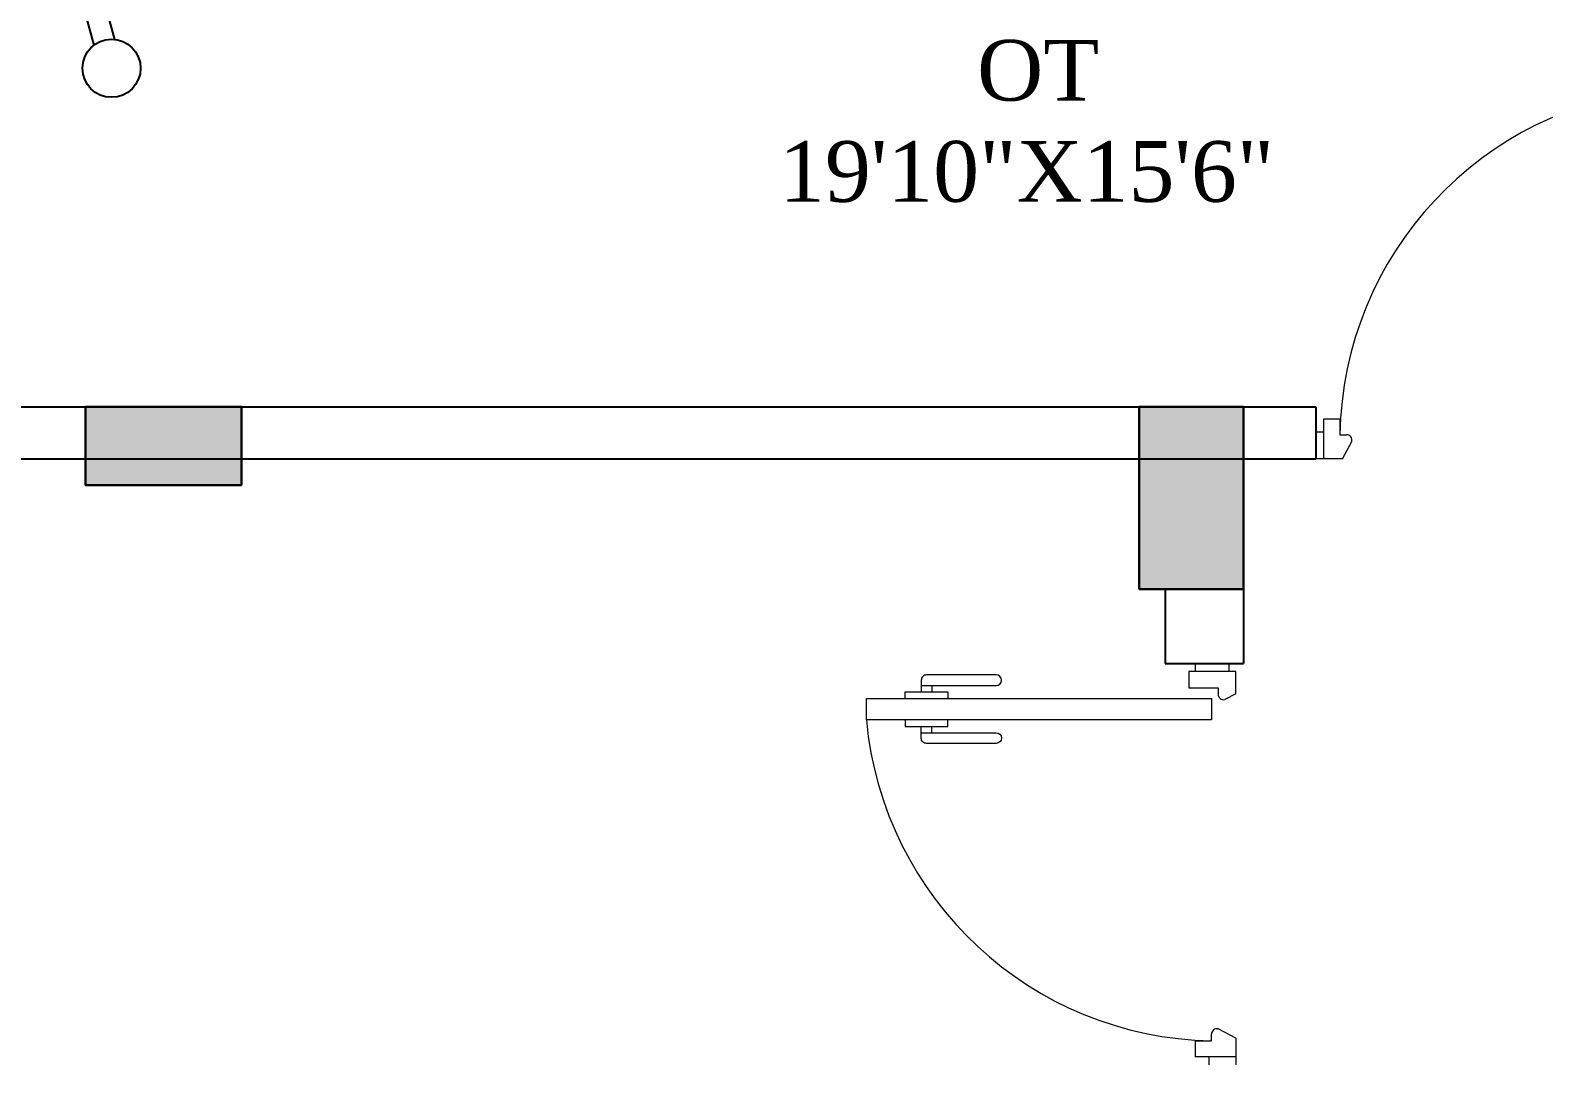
# Model space of a CAD drawing. Header units: inches. Extents: x 204954 to 440946, y -300749 to -143756.
# Drawn here: x 221520.6 to 221695.1, y -148173.4 to -148053.8 of the extents above; entities that cross this region are included whole.
import ezdxf

# ---------------------------------------------------------------- set-up
doc = ezdxf.new("R2010")
doc.units = ezdxf.units.IN
doc.header["$LTSCALE"] = 9
doc.header["$MEASUREMENT"] = 0
doc.layers.add('beam framing', color=91, linetype='Continuous')
for name, color, linetype, lineweight in [('COLUMNS', 1, 'Continuous', 30), ('PUERTAS', 40, 'Continuous', 15), ('PUERTAS MADERA', 37, 'Continuous', 13)]:
    doc.layers.add(name, color=color, linetype=linetype, lineweight=lineweight)
doc.layers.add('Hatch', color=7, linetype='Continuous', lineweight=15, true_color=0xa3a3a3)
doc.styles.add('outer', font='arial.ttf', dxfattribs={"height": 24})

# ---------------------------------------------------------------- blocks, each defined once
blk = doc.blocks.new('A$C31806C9B')
at = {"layer": 'Hatch'}
blk.add_hatch(color=256, dxfattribs=at).paths.add_polyline_path([(0, -21), (0, 0), (-12, 0), (-12, -21)])
at = {"layer": 'COLUMNS'}
blk.add_lwpolyline([(-12, 0), (0, 0), (0, -21), (-12, -21)], close=True, dxfattribs=at)
blk = doc.blocks.new('A$C5E2070FF')
at = {"layer": 'Hatch'}
blk.add_hatch(color=256, dxfattribs=at).paths.add_polyline_path([(18, -9), (18, 0), (0, 0), (0, -9)])
at = {"layer": 'COLUMNS'}
blk.add_lwpolyline([(18, 0), (18, -9), (0, -9), (0, 0)], close=True, dxfattribs=at)
blk = doc.blocks.new('dgfgf')
at = {"layer": 'PUERTAS', "color": 253}
for p, q in [((-4.11, 20.44), (-3.69, 20.44)), ((-0.94, 20.44), (-1.35, 20.44))]:
    blk.add_line(p, q, dxfattribs=at)
for points in [[(-3.24, 22.24), (-3.69, 22.24), (-3.69, 19.36), (-3.24, 19.36)], [(-1.8, 22.24), (-1.35, 22.24), (-1.35, 19.36), (-1.8, 19.36)]]:
    blk.add_lwpolyline(points, dxfattribs=at)
for points in [[(-4.11, 21.16), (-4.11, 16.12, -1), (-4.83, 16.12), (-4.83, 20.8, -0.414214), (-4.47, 21.16), (-3.69, 21.16)], [(-0.94, 21.16), (-0.94, 16.12, 1), (-0.22, 16.12), (-0.22, 20.8, 0.414214), (-0.58, 21.16), (-1.35, 21.16)]]:
    blk.add_lwpolyline(points, format="xyb", dxfattribs=at)
at = {"layer": 'PUERTAS MADERA'}
for p, q in [((-3.24, 24.85), (-1.8, 24.85)), ((-3.24, 1.63), (-3.24, 24.85)), ((-1.8, 24.85), (-1.8, 1.63)), ((-1.08, 3.15), (-1.08, 1.18)), ((0, 3.15), (-1.08, 3.15)), ((0, 0), (0, 3.15)), ((-25.92, 2.7), (-24.84, 2.7)), ((-25.92, 0), (-25.92, 2.7)), ((-24.84, 2.7), (-24.84, 1.63)), ((0, 2.7), (0.54, 2.7)), ((-25.92, 1.8), (-26.46, 1.8)), ((-24.84, 1.63), (-24.39, 1.63)), ((-24.66, 0), (-24.04, 1.18)), ((-1.8, 1.63), (-3.24, 1.63)), ((-1.08, 1.18), (-1.53, 1.18)), ((-1.5, 0), (-1.88, 0.73)), ((-1.5, 0), (0, 0)), ((0, 0.45), (0.54, 0.45)), ((-25.92, 0), (-26.46, 0)), ((-24.66, 0), (-25.92, 0))]:
    blk.add_line(p, q, dxfattribs=at)
at = {"layer": 'PUERTAS MADERA', "color": 251}
blk.add_arc((-1.08, 1.18), 23.77, 95.224, 178.9225, dxfattribs=at)
at = {"layer": 'PUERTAS MADERA'}
for centre, start, end in [((-24.39, 1.27), 345.0691, 90.0005), ((-1.53, 0.82), 90.0055, 194.9369)]:
    blk.add_arc(centre, 0.36, start, end, dxfattribs=at)

msp = doc.modelspace()

# ---------------------------------------------------------------- linework, layer by layer
msp.add_lwpolyline([(221530.38125, -148054.85295), (221526.26537, -148039.81918), (221523.8693, -148040.47517), (221527.98518, -148055.50894)])
msp.add_circle((221530.00584, -148058.18569), 3.35382)
at = {"layer": 'beam framing', "color": 1}
for p, q in [((221481.99208, -148097.24126), (221668.84915, -148097.24126)), ((221668.84915, -148097.24126), (221668.84915, -148103.24126)), ((221481.99208, -148103.24126), (221668.84915, -148103.24126)), ((221651.4921, -148118.24126), (221651.4921, -148126.83522)), ((221660.4921, -148118.24126), (221660.4921, -148126.83522)), ((221651.4921, -148126.83522), (221660.4921, -148126.83522))]:
    msp.add_line(p, q, dxfattribs=at)
msp.add_circle((221267.41484, -148374.87), 4304.54104, dxfattribs=at)

# ---------------------------------------------------------------- block references
at = {"xscale": 1.713403616457224, "yscale": 1.713403616457224, "zscale": 1.713403616457224}
msp.add_blockref('dgfgf', (221714.18567, -148103.23433), dxfattribs=at)
at = {"xscale": 1.713403616457224, "yscale": 1.713403616457224, "zscale": 1.713403616457224, "rotation": 90}
msp.add_blockref('dgfgf', (221659.61279, -148127.76047), dxfattribs=at)
at = {"layer": 'beam framing'}
for name, p in [('A$C5E2070FF', (221526.99209, -148097.24126)), ('A$C31806C9B', (221660.4921, -148097.24126))]:
    msp.add_blockref(name, p, dxfattribs=at)

# ---------------------------------------------------------------- texts
at = {"color": 7, "lineweight": 30, "ltscale": 16, "insert": (221635.51809, -148064.30022), "char_height": 7, "attachment_point": 5, "style": 'outer'}
msp.add_mtext('\\A1;{\\fTimes New Roman|b0|i0|c0|p18;\\C256; OT\\P19\'10"X15\'6"}', dxfattribs=at)

doc.saveas('drawing.dxf')
